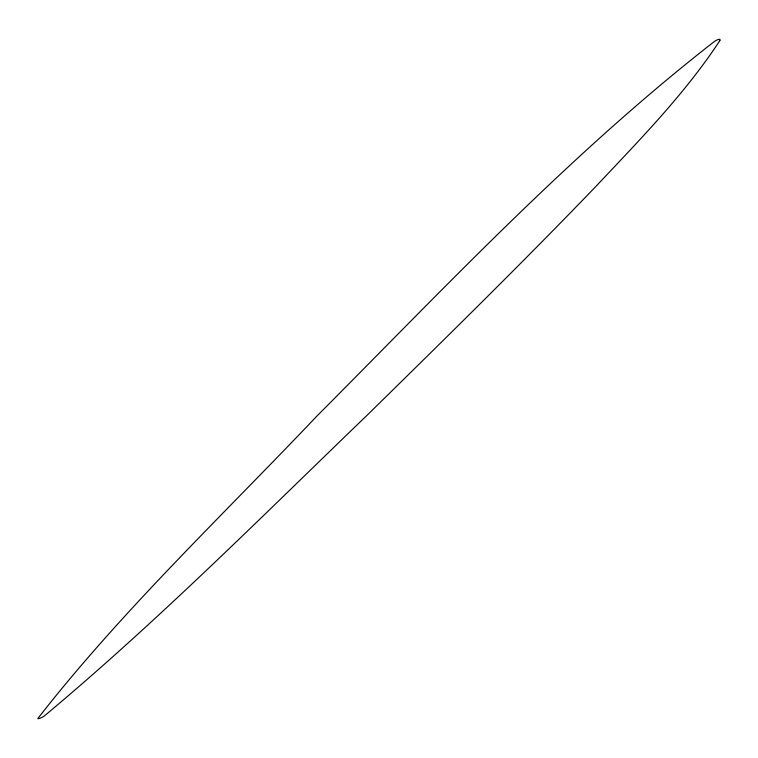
<?xml version="1.0" encoding="UTF-8"?>
<svg xmlns="http://www.w3.org/2000/svg" width="758" height="758" viewBox="0 0 758 758"><rect width="100%" height="100%" fill="white"/><g stroke="black" fill="none" stroke-linecap="round" stroke-linejoin="round"><path stroke-width="1.14" d="M719.806 40.667C684.559 94.38 639.155 140.353 595.352 186.999C521.172 264.087 444.766 338.987 368.445 413.934C262.173 516.283 157.863 621.115 44.542 715.789A4.036 0.739 -26.5 0 1 40.079 718.224A4.036 0.739 -26.5 0 1 38.004 718.262C122.294 610.256 222.397 515.772 316.484 416.502C444.984 287.547 570.092 153.912 714.036 41.766A5.041 1.478 -33.1 0 1 718.764 39.369A5.041 1.478 -33.1 0 1 719.806 40.667"/></g></svg>
